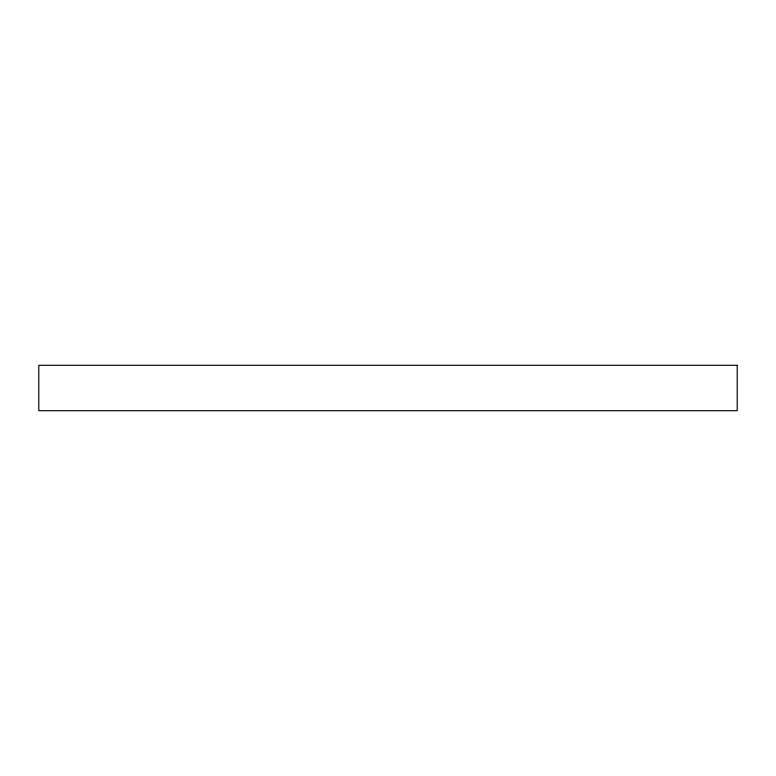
<?xml version="1.0" encoding="UTF-8"?>
<svg xmlns="http://www.w3.org/2000/svg" width="776" height="776" viewBox="0 0 776 776"><rect width="100%" height="100%" fill="white"/><g stroke="black" fill="none" stroke-linecap="round" stroke-linejoin="round"><path stroke-width="1.16" d="M737.2 365.302L38.8 365.302L38.8 410.698L737.2 410.698L737.2 365.302"/></g></svg>
